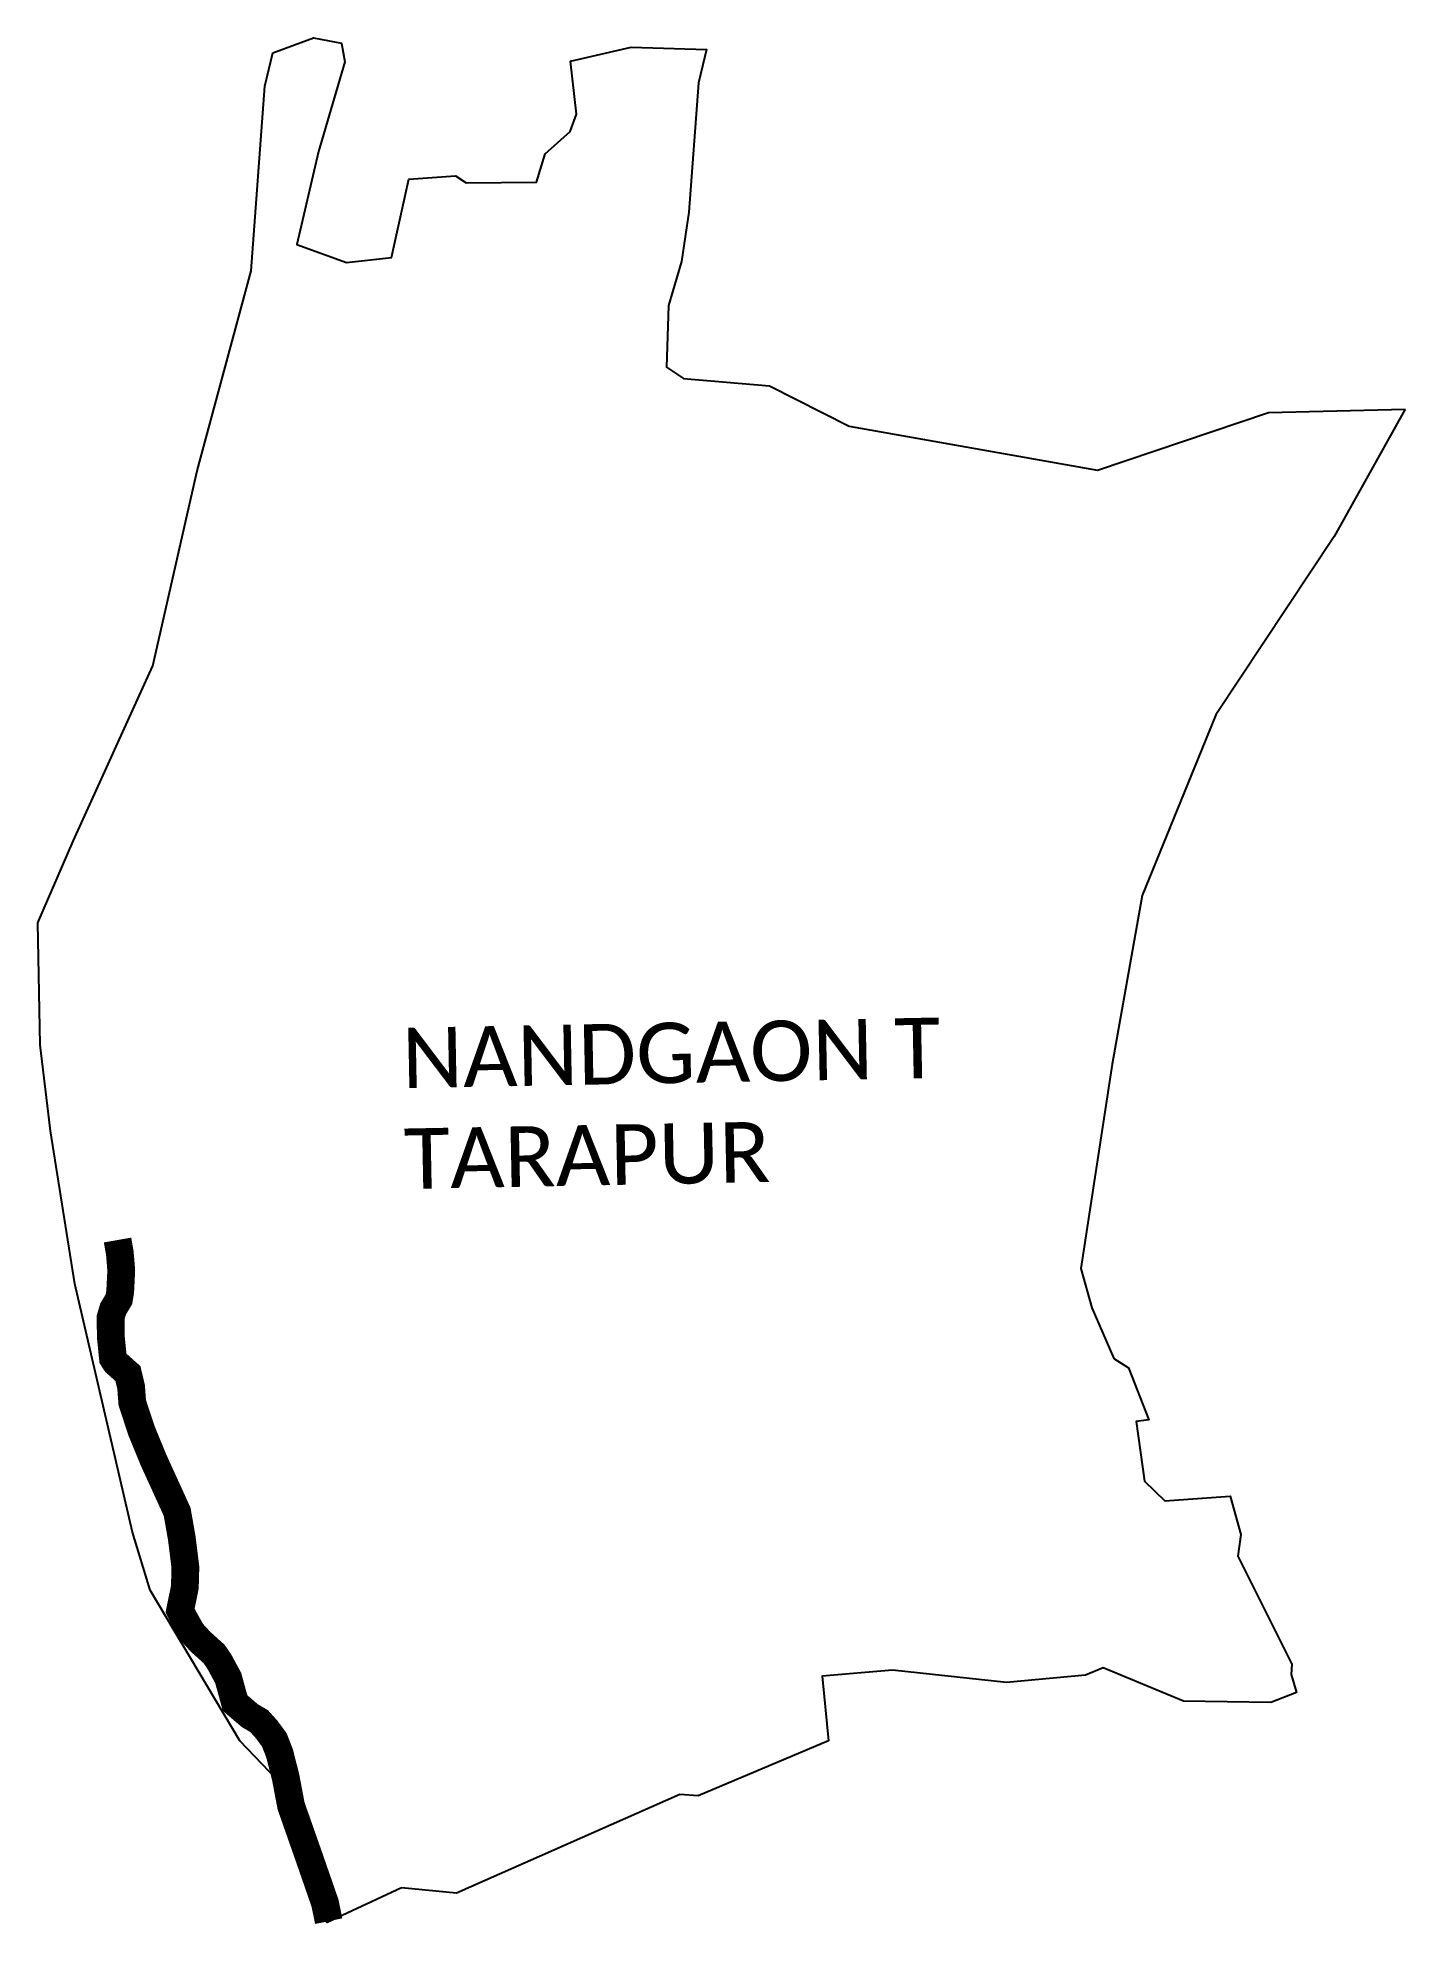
# Model space of a CAD drawing. Header units: metres. Extents: x 257393 to 259853, y 2184682 to 2188094.
import ezdxf

# ---------------------------------------------------------------- set-up
doc = ezdxf.new("R2010")
doc.units = ezdxf.units.M
for name, color, linetype in [('NATURALLY PROTECTED', 3, 'Continuous'), ('village', 4, 'Continuous'), ('VILLAGE NAME', 250, 'Continuous')]:
    doc.layers.add(name, color=color, linetype=linetype)
doc.styles.get("Standard").update_dxf_attribs({"font": 'simplex.shx'})

msp = doc.modelspace()

# ---------------------------------------------------------------- linework, layer by layer
at = {"layer": 'NATURALLY PROTECTED', "flags": 128}
msp.add_lwpolyline([(257536.6, 2185932, 50, 50, 0), (257540.7, 2185908.8, 50, 50, 0), (257543.3, 2185877.5, 50, 50, 0), (257541.4, 2185839.1, 50, 50, 0), (257539.1, 2185825.4, 50, 50, 0), (257532.8, 2185814.9, 50, 50, 0), (257528.7, 2185808.1, 50, 50, 0), (257524.1, 2185792.6, 50, 50, 0), (257524.5, 2185758, 50, 50, 0), (257528.4, 2185719.2, 50, 50, 0), (257533.3, 2185711.4, 50, 50, 0), (257555.3, 2185691.7, 50, 50, 0), (257561, 2185667.8, 50, 50, 0), (257563.1, 2185639.4, 50, 50, 0), (257579.9, 2185588.4, 50, 50, 0), (257601.3, 2185536.4, 50, 50, 0), (257625.1, 2185484.3, 50, 50, 0), (257643.8, 2185443.3, 50, 50, 0), (257652.2, 2185395.8, 50, 50, 0), (257658.7, 2185343.2, 50, 50, 0), (257657.7, 2185307.7, 50, 50, 0), (257649.2, 2185265.6, 50, 50, 0), (257656.3, 2185251.1, 50, 50, 0), (257670.5, 2185226.1, 50, 50, 0), (257686, 2185209.3, 50, 50, 0), (257710.4, 2185187.3, 50, 50, 0), (257719.7, 2185173.7, 50, 50, 0), (257735.7, 2185144.1, 50, 50, 0), (257748.1, 2185099, 50, 50, 0), (257774.9, 2185076.2, 50, 50, 0), (257791.2, 2185066.7, 50, 50, 0), (257804.5, 2185052, 50, 50, 0), (257818.7, 2185032.8, 50, 50, 0), (257828.1, 2185008.7, 50, 50, 0), (257839, 2184966.1, 50, 50, 0), (257848.9, 2184913.9, 50, 50, 0), (257881.8, 2184820.2, 50, 50, 0), (257909.9, 2184739.2, 50, 50, 0), (257916.6, 2184706.7, 50, 50, 0)], format="xyseb", dxfattribs=at)
at = {"layer": 'village'}
msp.add_polyline3d([(259853.3, 2187426.6, 0), (259725.4, 2187197.7, 0), (259512.5, 2186876.7, 0), (259380.1, 2186551.5, 0), (259326.5, 2186248.6, 0), (259269.6, 2185880.8, 0), (259289.7, 2185809.9, 0), (259329.1, 2185719, 0), (259355.5, 2185702.3, 0), (259392.4, 2185608.8, 0), (259369.6, 2185605.6, 0), (259384.6, 2185498.5, 0), (259421.2, 2185462.6, 0), (259538.8, 2185471.5, 0), (259557.7, 2185402.2, 0), (259552.1, 2185363.5, 0), (259649.6, 2185169, 0), (259648.2, 2185150.5, 0), (259657.8, 2185117.9, 0), (259611.7, 2185100, 0), (259454.5, 2185102.2, 0), (259310.3, 2185162.6, 0), (259278.3, 2185149.5, 0), (259136.2, 2185136, 0), (258930.7, 2185158.2, 0), (258804.5, 2185147.6, 0), (258815.9, 2185031.3, 0), (258581.3, 2184932.1, 0), (258548.5, 2184934.7, 0), (258146.5, 2184756.8, 0), (258047.4, 2184766.4, 0), (257913.6, 2184704.4, 0), (257836.8, 2184947.1, 0), (257756.8, 2185031, 0), (257595.6, 2185302.2, 0), (257563.4, 2185406.7, 0), (257460, 2185853.1, 0), (257415.9, 2186128.2, 0), (257397.3, 2186283.4, 0), (257393.4, 2186502.5, 0), (257456.5, 2186649.6, 0), (257600.1, 2186964.7, 0), (257679.6, 2187315.9, 0), (257776.8, 2187675.7, 0), (257801.4, 2188007.9, 0), (257815.9, 2188067.9, 0), (257888.9, 2188094.4, 0), (257939.3, 2188085.3, 0), (257945.8, 2188051.7, 0), (257898.2, 2187890.3, 0), (257859.1, 2187722.8, 0), (257948.3, 2187690.3, 0), (258029.6, 2187699.5, 0), (258060.6, 2187840.2, 0), (258144.6, 2187846.2, 0), (258163.9, 2187834, 0), (258290.3, 2187835.1, 0), (258306.3, 2187886.1, 0), (258350.9, 2187926.2, 0), (258362.6, 2187957, 0), (258351.5, 2188052.8, 0), (258460.7, 2188078.1, 0), (258596.4, 2188073.6, 0), (258581.9, 2188013.8, 0), (258564.3, 2187781, 0), (258551.1, 2187692.1, 0), (258527.8, 2187613.4, 0), (258524.1, 2187502.2, 0), (258555.2, 2187481.9, 0), (258709.5, 2187468.5, 0), (258853.1, 2187395.8, 0), (259300, 2187317, 0), (259607.5, 2187420.5, 0)], close=True, dxfattribs=at)

# ---------------------------------------------------------------- texts
at = {"layer": 'VILLAGE NAME', "insert": (258047.4, 2186313.7), "char_height": 108.748, "attachment_point": 1, "rotation": 1.1028}
msp.add_mtext_dynamic_manual_height_columns('{\\fCalibri|b0|i0|c0|p34;NANDGAON T TARAPUR}', width=1145.527, gutter_width=543.7, heights=[0], dxfattribs=at)

doc.saveas('drawing.dxf')
